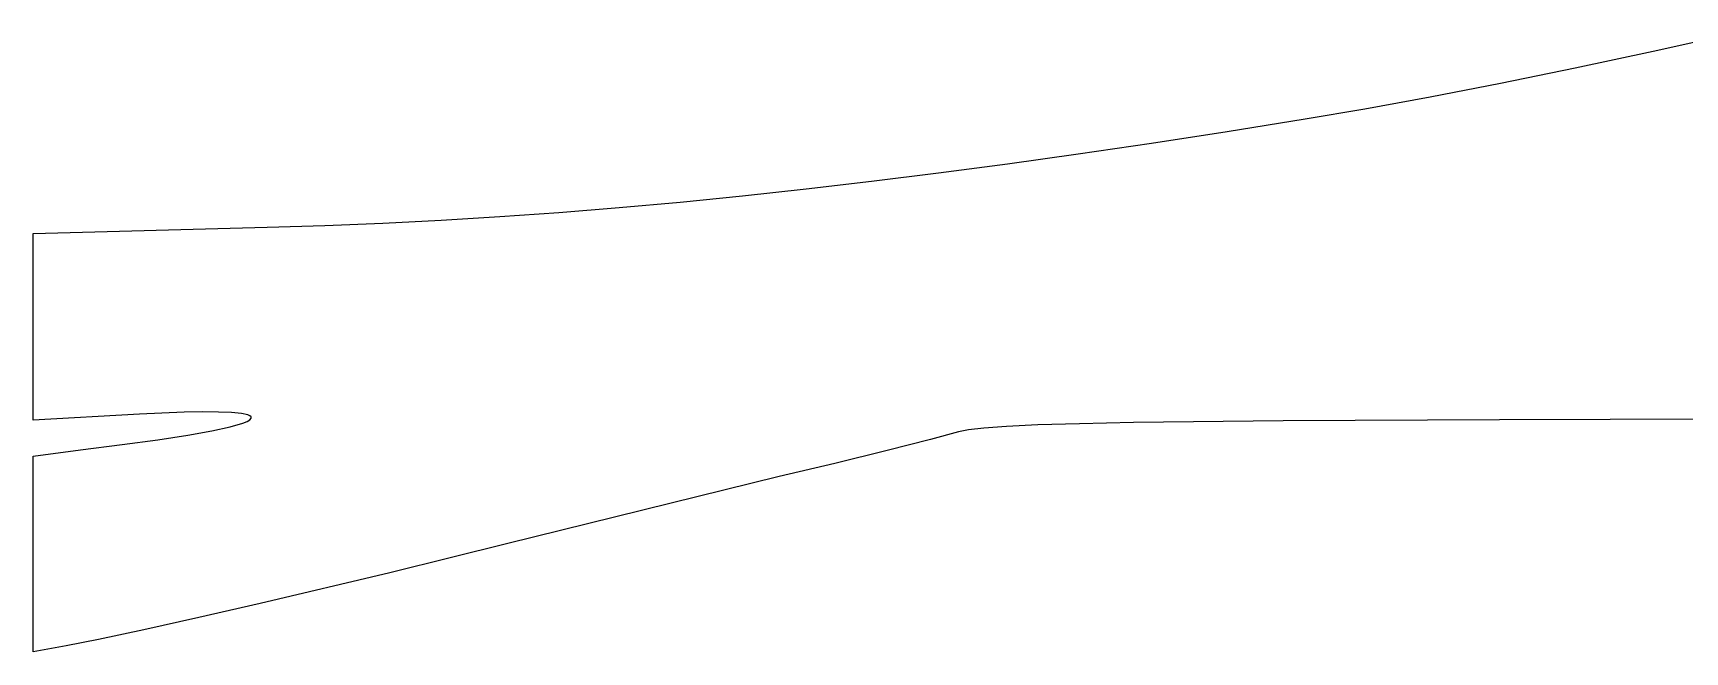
# Model space of a CAD drawing. Extents: x 45 to 6096, y -5796 to 395.
# Drawn here: x 95 to 829, y -427 to -152 of the extents above; entities that cross this region are included whole.
import ezdxf

# ---------------------------------------------------------------- set-up
doc = ezdxf.new("R2010")
doc.units = 0

msp = doc.modelspace()

# ---------------------------------------------------------------- linework, layer by layer
at = {"layer": 'Layer 1'}
for p, q in [((814.769988, -159.885565), (850.790439, -151.906296)), ((780.027359, -167.315448), (814.769988, -159.885565)), ((746.879975, -174.119786), (780.027359, -167.315448)), ((715.645256, -180.222424), (746.879975, -174.119786)), ((686.640624, -185.547202), (715.645256, -180.222424)), ((625.442146, -195.554066), (660.1835, -190.017965)), ((660.1835, -190.017965), (686.640624, -185.547202)), ((591.858875, -200.708794), (625.442146, -195.554066)), ((559.354619, -205.491451), (591.858875, -200.708794)), ((497.266889, -213.977761), (527.850313, -209.91134)), ((527.850313, -209.91134), (559.354619, -205.491451)), ((438.546424, -221.087409), (467.525281, -217.700016)), ((467.525281, -217.700016), (497.266889, -213.977761)), ((355.395688, -229.333421), (382.560693, -226.894809)), ((382.560693, -226.894809), (410.25125, -224.149239)), ((410.25125, -224.149239), (438.546424, -221.087409)), ((276.263311, -234.900523), (302.326063, -233.326976)), ((302.326063, -233.326976), (328.677166, -231.474376)), ((328.677166, -231.474376), (355.395688, -229.333421)), ((95.0335, -240.817985), (199.0145, -238.039865)), ((95.0335, -282.489885), (95.0335, -240.817985)), ((199.0145, -238.039865), (224.686596, -237.247666)), ((224.686596, -237.247666), (250.409844, -236.20432)), ((250.409844, -236.20432), (276.263311, -234.900523)), ((95.0335, -323.764885), (95.0335, -282.489885)), ((142.2616, -320.986765), (95.0335, -323.764885)), ((162.179789, -320.16821), (142.2616, -320.986765)), ((170.445956, -320.037984), (162.179789, -320.16821)), ((177.484288, -320.093794), (170.445956, -320.037984)), ((183.220371, -320.335639), (177.484288, -320.093794)), ((187.579792, -320.763519), (183.220371, -320.335639)), ((190.48814, -321.377434), (187.579792, -320.763519)), ((191.374907, -321.754155), (190.48814, -321.377434)), ((191.348561, -323.573432), (191.926621, -322.861165)), ((191.871, -322.177385), (191.374907, -321.754155)), ((191.977948, -322.515751), (191.871, -322.177385)), ((191.926621, -322.861165), (191.977948, -322.515751)), ((163.771975, -330.366831), (174.50775, -328.477798)), ((174.50775, -328.477798), (182.676238, -326.718987)), ((182.676238, -326.718987), (188.286741, -325.085749)), ((188.286741, -325.085749), (190.135655, -324.314766)), ((190.135655, -324.314766), (191.348561, -323.573432)), ((506.1958, -328.924285), (493.675627, -332.303921)), ((510.555039, -328.007191), (506.1958, -328.924285)), ((517.405384, -327.187183), (510.555039, -328.007191)), ((527.452027, -326.459031), (517.405384, -327.187183)), ((541.400159, -325.817501), (527.452027, -326.459031)), ((559.954974, -325.257361), (541.400159, -325.817501)), ((583.821661, -324.773379), (559.954974, -325.257361)), ((650.311425, -324.012961), (583.821661, -324.773379)), ((746.510986, -323.494389), (650.311425, -324.012961)), ((878.061878, -323.175804), (746.510986, -323.494389)), ((95.0335, -339.639905), (116.0679, -336.861785)), ((116.0679, -336.861785), (134.561352, -334.554174)), ((134.561352, -334.554174), (150.459609, -332.39074)), ((150.459609, -332.39074), (163.771975, -330.366831)), ((474.495388, -337.209048), (451.22238, -342.932743)), ((493.675627, -332.303921), (474.495388, -337.209048)), ((95.0335, -382.899305), (95.0335, -339.639905)), ((451.22238, -342.932743), (426.4239, -348.768085)), ((426.4239, -348.768085), (305.3769, -378.533685)), ((305.3769, -378.533685), (280.854351, -384.710046)), ((95.0335, -426.555505), (95.0335, -382.899305)), ((280.854351, -384.710046), (253.485447, -391.40731)), ((253.485447, -391.40731), (195.938525, -405.025085)), ((195.938525, -405.025085), (168.625484, -411.275865)), ((144.196041, -416.708085), (124.082683, -420.98688)), ((168.625484, -411.275865), (144.196041, -416.708085)), ((109.7179, -423.777385), (95.0335, -426.555505)), ((124.082683, -420.98688), (109.7179, -423.777385))]:
    msp.add_line(p, q, dxfattribs=at)

doc.saveas('drawing.dxf')
